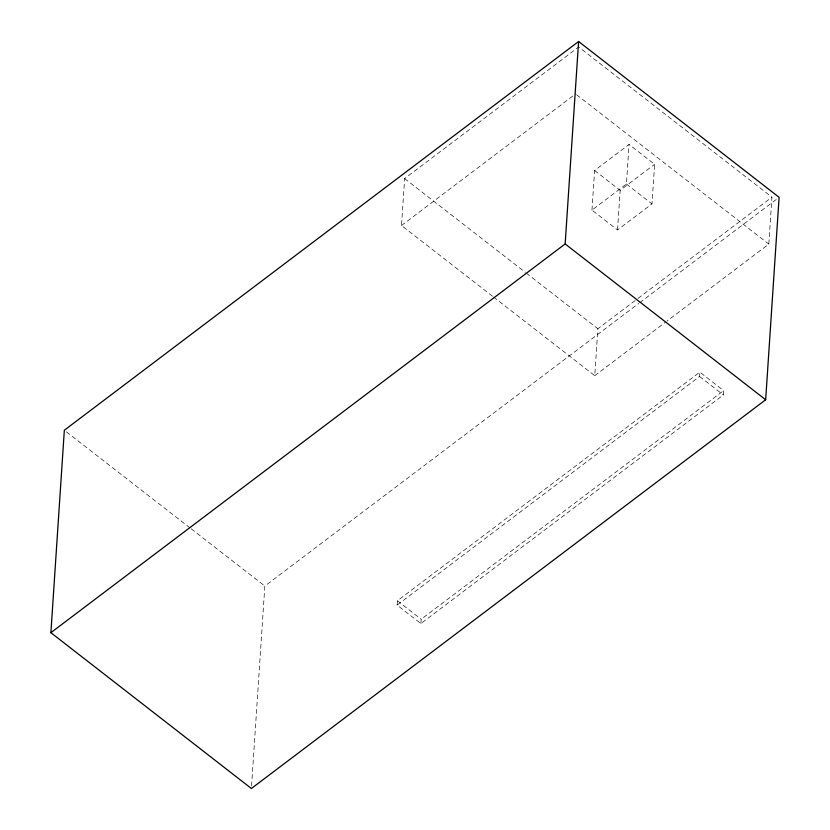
<?xml version="1.0" encoding="UTF-8"?>
<svg xmlns="http://www.w3.org/2000/svg" width="830" height="830" viewBox="0 0 830 830"><rect width="100%" height="100%" fill="white"/><g stroke="black" fill="none" stroke-linecap="round" stroke-linejoin="round"><path stroke-width="0.62" stroke-dasharray="4.15 3.11" d="M251.563 785.917L264.843 586.053L638.664 303.469M492.512 296.227L401.513 225.521L404.635 178.575L578.686 46.999L771.931 197.177L768.819 244.113L666.853 321.189M397.114 605.101L397.394 600.754L699.846 372.12L723.625 390.598L723.345 394.956L420.893 623.589L397.114 605.101L699.566 376.478L699.846 372.12M420.893 623.589L421.173 619.232L723.625 390.598M591.966 210.083L594.602 170.492L629.057 144.441L654.621 164.309L651.986 203.9L617.53 229.941L591.966 210.083L626.432 184.032L629.057 144.441M493.539 297.026L594.757 375.689L597.88 328.742L637.015 299.153M617.53 229.941L620.155 190.35L654.621 164.309M401.513 225.521L575.564 93.946M638.042 298.375L771.931 197.177M639.702 302.691L777.046 198.868M594.757 375.689L665.826 321.967M576.591 94.745L768.819 244.113M626.432 184.032L651.986 203.9M594.602 170.492L620.155 190.35M699.566 376.478L723.345 394.956M404.635 178.575L525.286 272.333M526.303 273.122L597.88 328.742M397.394 600.754L421.173 619.232M66.379 431.839L190.163 528.025M191.191 528.814L264.843 586.053"/><path stroke-width="1.25" d="M50.889 632.688L64.335 430.241L578.603 41.5L779.111 197.312L765.665 399.759L251.397 788.5L50.889 632.688L565.157 243.947L578.603 41.5M565.157 243.947L765.665 399.759"/></g></svg>
